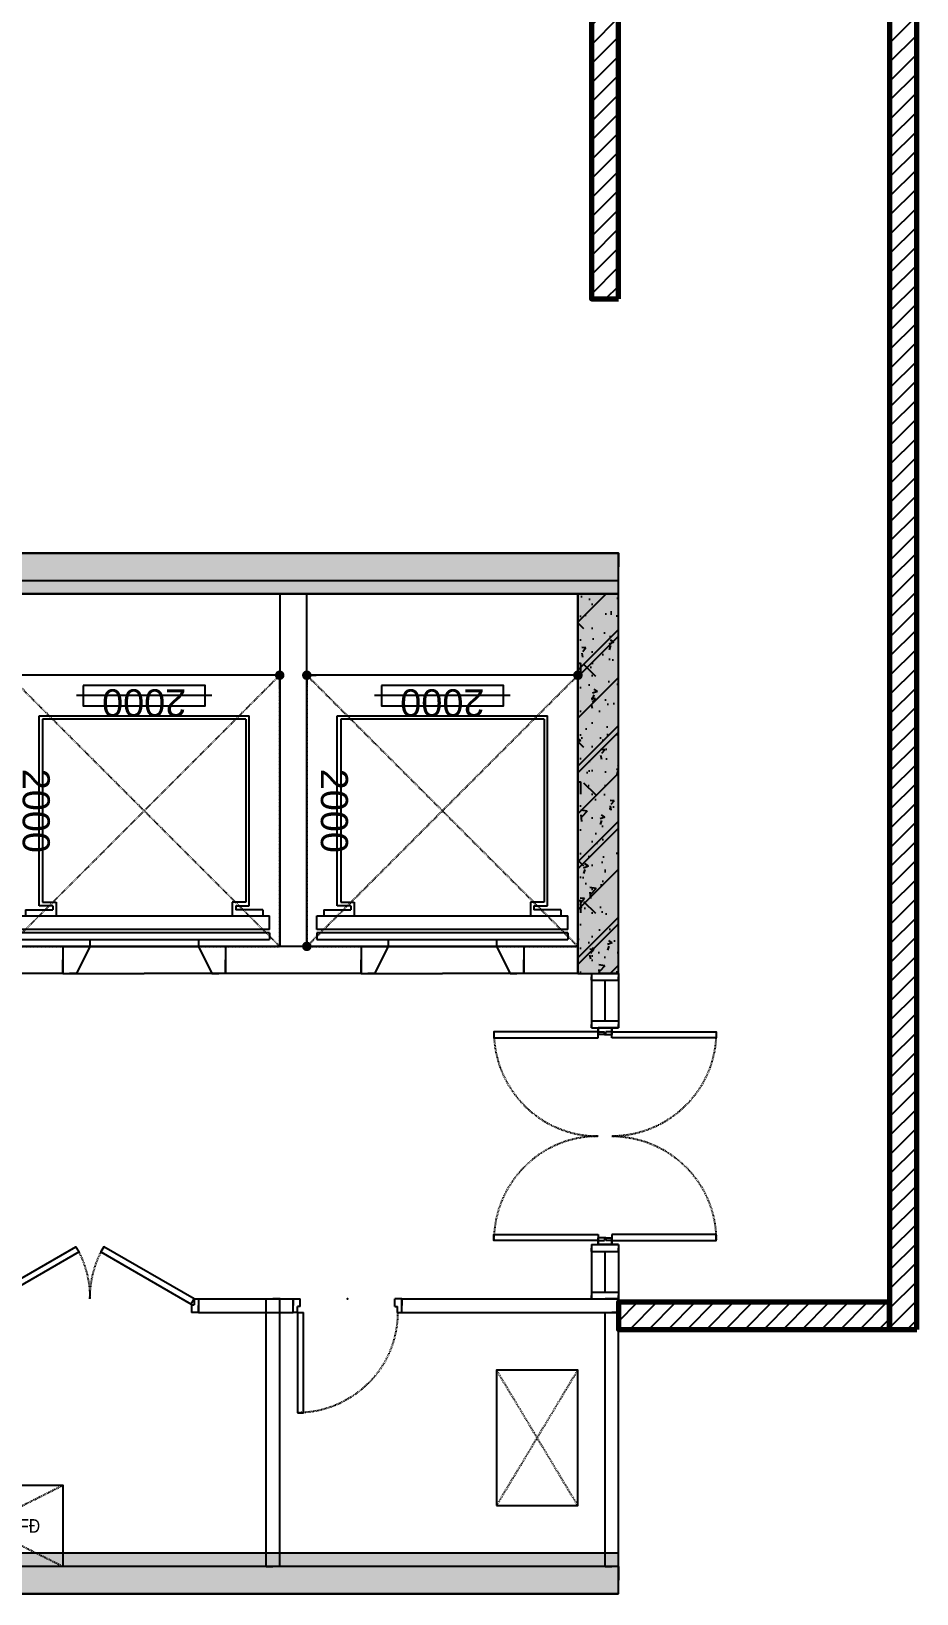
# Model space of a CAD drawing. Header units: millimetres. Extents: x 379264 to 1158416, y -283062 to 356890.
# Drawn here: x 1053753 to 1053883.6, y -4372.2 to -4141.7 of the extents above; entities that cross this region are included whole.
import ezdxf
from ezdxf.enums import TextEntityAlignment as Align

# ---------------------------------------------------------------- set-up
doc = ezdxf.new("R2010")
doc.units = ezdxf.units.MM
for name, pattern in [('keyplan TANG 1$0$Core 1A$0$Hidden10.5', [1.5, 1, -0.5]), ('keyplan TANG 1$0$mb tang 1 TWB$0$Core 1A$0$Hidden10.5', [1.5, 1, -0.5]), ('keyplan TANG 1$0$mb tang 1 TWB$0$Hidden10.5', [1.5, 1, -0.5]), ('keyplan TANG 1$0$mb tang 1 TWB$0$Lift Car$0$Hidden10.5', [1.5, 1, -0.5])]:
    doc.linetypes.add(name, pattern=pattern)
for name, color, linetype in [('CHI TIET THANG SAN VUON$0$DnW', 20, 'Continuous'), ('keyplan TANG 1$0$Brick Wall', 250, 'Continuous'), ('keyplan TANG 1$0$Concrete Line', 250, 'Continuous'), ('keyplan TANG 1$0$mb tang 1 TWB$0$Brick Wall', 250, 'Continuous'), ('keyplan TANG 1$0$mb tang 1 TWB$0$Concrete Line', 250, 'Continuous'), ('keyplan TANG 1$0$mb tang 1 TWB$0$Door', 250, 'Continuous'), ('keyplan TANG 1$0$mb tang 1 TWB$0$Lift Car', 250, 'Continuous'), ('keyplan TANG 1$0$mb tang 1 TWB$0$Opening Hidden', 250, 'keyplan TANG 1$0$mb tang 1 TWB$0$Core 1A$0$Hidden10.5'), ('keyplan TANG 1$0$mb tang 1 TWB$0$Opening Line', 250, 'Continuous'), ('keyplan TANG 1$0$mb tang 1 TWB$0$Wall Hatch', 250, 'Continuous'), ('keyplan TANG 1$0$MB_Cot tang 1$0$Concrete Hatch', 250, 'Continuous'), ('keyplan TANG 1$0$MB_Cot tang 1$0$Concrete Line', 250, 'Continuous'), ('keyplan TANG 1$0$MB_Cot tang 1$0$Concrete Solid', 250, 'Continuous'), ('keyplan TANG 1$0$Opening Hidden', 250, 'keyplan TANG 1$0$Core 1A$0$Hidden10.5'), ('keyplan TANG 1$0$Opening Line', 250, 'Continuous'), ('keyplan TANG 1$0$Opening Text', 250, 'Continuous')]:
    doc.layers.add(name, color=color, linetype=linetype)
doc.layers.add('keyplan TANG 1$0$mb tang 1 TWB$0$Ghi chu ban ve', color=250, linetype='Continuous', lineweight=20)
doc.layers.add('keyplan TANG 1$0$mb tang 1 TWB$0$Wall Line', color=250, linetype='Continuous', lineweight=70)
doc.styles.add('keyplan TANG 1$0$mb tang 1 TWB$0$Arial_C', font='arial.ttf')
doc.styles.add('keyplan TANG 1$0$mb tang 1 TWB$0$Core 1A$0$VNI-HelveC', font='VHELVCN_0.TTF')
doc.styles.add('keyplan TANG 1$0$VNI-HelveC', font='VHELVCN_0.TTF')
doc.dimstyles.new('keyplan TANG 1$0$mb tang 1 TWB$0$Dim 100 (A1-A2)', dxfattribs={"dimscale": 100, "dimtxt": 2, "dimasz": 0.7, "dimexe": 0, "dimexo": 1, "dimgap": 1, "dimtad": 1, "dimdec": 0, "dimzin": 12, "dimdsep": 46, "dimtxsty": 'keyplan TANG 1$0$mb tang 1 TWB$0$Arial_C', "dimblk": 'keyplan TANG 1$0$mb tang 1 TWB$0$_Dot', "dimcen": 1, "dimclrd": 256, "dimclre": 256, "dimclrt": 3, "dimadec": 0, "dimazin": 0, "dimtfac": 1, "dimtdec": 0, "dimtix": 1, "dimtmove": 2, "dimatfit": 3, "dimldrblk": 'keyplan TANG 1$0$mb tang 1 TWB$0$HTT Arrow 30', "dimfxl": 1, "dimtolj": 1, "dimtzin": 0, "dimarcsym": 0})

# ---------------------------------------------------------------- blocks, each defined once
blk = doc.blocks.new('*U1374')
at = {"layer": 'keyplan TANG 1$0$Opening Hidden'}
for p, q in [((0, 0), (600, 1000)), ((600, 0), (0, 1000))]:
    blk.add_line(p, q, dxfattribs=at)
at = {"layer": 'keyplan TANG 1$0$Opening Line'}
blk.add_lwpolyline([(0, 0), (600, 5.684341886080801e-14), (600, 1000), (0, 1000)], close=True, dxfattribs=at)
at = {"layer": 'keyplan TANG 1$0$Opening Text', "style": 'keyplan TANG 1$0$VNI-HelveC'}
blk.add_attdef('OPENING', text='', height=100, dxfattribs=at).set_placement((750, 1325.000000000007), align=Align.MIDDLE_CENTER)
blk = doc.blocks.new('keyplan TANG 1$0$A$Cec98b088')
at = {"layer": 'keyplan TANG 1$0$Opening Line'}
blk.add_blockref('*U1374', (86399.99965272428, 90400.0000088457), dxfattribs=at)
blk = doc.blocks.new('*U100')
at = {"layer": 'keyplan TANG 1$0$mb tang 1 TWB$0$Wall Hatch'}
h = blk.add_hatch(dxfattribs=at)
h.set_pattern_fill('LINE10', color=256, scale=100, angle=45, style=0, pattern_type=2)
h.set_pattern_definition([(45, (-3625.000000000004, 5900), (-70.71067811865474, 70.71067811865476), [])])
h.paths.add_polyline_path([(-5.254241486341016e-12, -11825), (0, 0), (-200.0000000000001, 2.025046796916286e-13), (-200.0000000000053, -11825)])
at = {"layer": 'keyplan TANG 1$0$mb tang 1 TWB$0$Wall Line'}
blk.add_lwpolyline([(-5.254241486341016e-12, -11825), (0, 0), (-200.0000000000001, 2.025046796916286e-13), (-200.0000000000053, -11825)], close=True, dxfattribs=at)
blk = doc.blocks.new('*U1412')
at = {"layer": 'keyplan TANG 1$0$mb tang 1 TWB$0$Wall Hatch'}
h = blk.add_hatch(dxfattribs=at)
h.set_pattern_fill('LINE10', color=256, scale=100, angle=45, style=0, pattern_type=2)
h.set_pattern_definition([(45, (-8625.000000000002, 10725), (-70.71067811865474, 70.71067811865476), [])])
h.paths.add_polyline_path([(2000, -4.456435220845378e-13), (0, 0), (-1.580957587066223e-13, -200.0000000000001), (2000, -200.0000000000005)])
at = {"layer": 'keyplan TANG 1$0$mb tang 1 TWB$0$Wall Line'}
blk.add_lwpolyline([(2000, -4.456435220845378e-13), (0, 0), (-1.580957587066223e-13, -200.0000000000001), (2000, -200.0000000000005)], close=True, dxfattribs=at)
blk = doc.blocks.new('keyplan TANG 1$0$mb tang 1 TWB$0$_Dot')
at = {"color": 0, "linetype": 'ByBlock', "lineweight": -2}
blk.add_line((-0.5, 0), (-1, 0), dxfattribs=at)
at = {"color": 0, "linetype": 'ByBlock', "const_width": 0.5}
blk.add_lwpolyline([(-0.25, 0, 1), (0.25, 0, 1)], format="xyb", close=True, dxfattribs=at)
blk = doc.blocks.new('*D81')
at = {"layer": 'Defpoints', "lineweight": -2, "transparency": 16777216}
for p, q in [((-132975.3291589179, -60783.47322053788), (-132975.3291589179, -60883.47322053788)), ((-130975.3291589179, -60783.47322053788), (-130975.3291589179, -60883.47322053788)), ((-132905.3291589179, -60883.47322053788), (-131045.3291589179, -60883.47322053788))]:
    blk.add_line(p, q, dxfattribs=at)
at = {"layer": 'Defpoints', "color": 0, "transparency": 16777216}
for p in [(-132975.3291589179, -60883.47322053788), (-130975.3291589179, -60883.47322053788), (-130975.3291589179, -60883.47322053788)]:
    blk.add_point(p, dxfattribs=at)
at = {"layer": 'Defpoints', "lineweight": -2, "transparency": 16777216, "xscale": 70, "yscale": 70, "zscale": 70, "rotation": 180}
blk.add_blockref('keyplan TANG 1$0$mb tang 1 TWB$0$_Dot', (-132975.3291589179, -60883.47322053788), dxfattribs=at)
at = {"layer": 'Defpoints', "lineweight": -2, "transparency": 16777216, "xscale": 70, "yscale": 70, "zscale": 70}
blk.add_blockref('keyplan TANG 1$0$mb tang 1 TWB$0$_Dot', (-130975.3291589179, -60883.47322053788), dxfattribs=at)
at = {"layer": 'Defpoints', "color": 3, "transparency": 16777216, "insert": (-131975.3291589179, -60681.35862299355), "char_height": 200, "attachment_point": 5, "style": 'keyplan TANG 1$0$mb tang 1 TWB$0$Arial_C'}
blk.add_mtext('\\A1;2000', dxfattribs=at)
blk = doc.blocks.new('keyplan TANG 1$0$mb tang 1 TWB$0$HTT Arrow 30')
blk.add_hatch(color=256).paths.add_polyline_path([(-2.5, 0.3750000000000002), (-2.5, -0.3749999999999998), (0, 0)])
at = {"color": 0, "linetype": 'ByBlock', "lineweight": -2}
for p, q in [((0, 0), (-2.5, 0.3750000000000002)), ((-2.5, -0.3749999999999998), (-2.5, 0.3750000000000002)), ((0, 0), (-2.5, -0.3749999999999998))]:
    blk.add_line(p, q, dxfattribs=at)
blk = doc.blocks.new('*D82')
at = {"layer": 'Defpoints', "lineweight": -2, "transparency": 16777216}
for p, q in [((-131075.329158918, -58883.47322053791), (-130975.3291589181, -58883.47322053791)), ((-130975.3291589181, -58953.47322053791), (-130975.3291589181, -60813.47322053791)), ((-131075.329158918, -60883.47322053791), (-130975.3291589181, -60883.47322053791))]:
    blk.add_line(p, q, dxfattribs=at)
at = {"layer": 'Defpoints', "color": 0, "transparency": 16777216}
for p in [(-130975.329158918, -58883.47322053791), (-130975.329158918, -60883.47322053791), (-130975.3291589181, -60883.47322053791)]:
    blk.add_point(p, dxfattribs=at)
at = {"layer": 'Defpoints', "lineweight": -2, "transparency": 16777216, "xscale": 70, "yscale": 70, "zscale": 70}
for p, rotation in [((-130975.3291589181, -58883.47322053791), 90), ((-130975.3291589181, -60883.47322053791), 270)]:
    blk.add_blockref('keyplan TANG 1$0$mb tang 1 TWB$0$_Dot', p, dxfattribs=dict(at, rotation=rotation))
at = {"layer": 'Defpoints', "color": 3, "transparency": 16777216, "insert": (-131177.4437564624, -59883.47322053786), "char_height": 200, "attachment_point": 5, "rotation": 90, "style": 'keyplan TANG 1$0$mb tang 1 TWB$0$Arial_C'}
blk.add_mtext('\\A1;2000', dxfattribs=at)
blk = doc.blocks.new('keyplan TANG 1$0$mb tang 1 TWB$0$Door 800-1')
at = {"color": 0, "linetype": 'ByBlock'}
for p, q in [((29.99999962575384, 100.0000000003201), (29.9999996257684, 840.0000000003201)), ((29.9999996257684, 840.0000000003201), (74.9999996257684, 840.0000000003201)), ((74.9999996257684, 840.0000000003201), (74.99999962575384, 100.0000000003201)), ((29.99999962575384, 100.0000000003201), (-3.742461558431387e-07, 100.000000000131)), ((-3.742461558431387e-07, 100.000000000131), (0, 0)), ((0, 0), (50, 4.074536263942719e-10)), ((29.99999962575384, 100.0000000003201), (29.99999979416316, 55.00000000033469)), ((29.99999962575384, 100.0000000003201), (74.99999962575384, 100.0000000003201)), ((49.99999979417771, 55.00000000046566), (29.99999979416316, 55.00000000033469)), ((49.99999979417771, 55.00000000046566), (50, 4.074536263942719e-10)), ((749.9999999304418, 55.00000000046566), (769.9999999304564, 55.00000000033469)), ((749.9999999304418, 55.00000000046566), (749.9999997246196, 4.074536263942719e-10)), ((799.9999997246196, 0), (749.9999997246196, 4.074536263942719e-10)), ((770.0000000988657, 100.0000000003201), (800.0000000988657, 100.000000000131)), ((770.0000000988657, 100.0000000003201), (769.9999999304564, 55.00000000033469)), ((800.0000000988657, 100.000000000131), (799.9999997246196, 0))]:
    blk.add_line(p, q, dxfattribs=at)
at = {"color": 0, "linetype": 'keyplan TANG 1$0$mb tang 1 TWB$0$Hidden10.5'}
blk.add_arc((29.99999962575384, 100.0000000003201), 740, 0, 90, dxfattribs=at)
for p in [(-100, 100), (-100, 0), (399.9999998623098, -1.496984622855294e-06)]:
    blk.add_point(p)
blk = doc.blocks.new('*U91')
at = {"layer": 'keyplan TANG 1$0$mb tang 1 TWB$0$Door', "xscale": -1}
blk.add_blockref('keyplan TANG 1$0$mb tang 1 TWB$0$Door 800-1', (799.9999997246196, 0), dxfattribs=at)
blk = doc.blocks.new('keyplan TANG 1$0$mb tang 1 TWB$0$Door 1600 Riser')
at = {"color": 0, "linetype": 'ByBlock'}
for p, q in [((29.99999962575384, 100.0000000003201), (-3.742461558431387e-07, 100.000000000131)), ((-3.742461558431387e-07, 100.000000000131), (0, 0)), ((0, 0), (50, 4.074536263942719e-10)), ((29.99999962575384, 100.0000000003201), (29.99999979416316, 55.00000000033469)), ((49.99999979417771, 55.00000000046566), (29.99999979416316, 55.00000000033469)), ((49.99999979417771, 55.00000000046566), (50, 4.074536263942719e-10)), ((1549.99999995146, 55.00000000046566), (1569.999999951474, 55.00000000033469)), ((1549.99999995146, 55.00000000046566), (1549.999999745638, 4.074607318216295e-10)), ((1599.999999745638, 7.105427357601002e-15), (1549.999999745638, 4.074607318216295e-10)), ((1570.000000119884, 100.0000000003201), (1600.000000119884, 100.000000000131)), ((1570.000000119884, 100.0000000003201), (1569.999999951474, 55.00000000033469)), ((1600.000000119884, 100.000000000131), (1599.999999745638, 7.105427357601002e-15))]:
    blk.add_line(p, q, dxfattribs=at)
for points in [[(52.49999962575386, 61.02885683002042), (29.99999962575384, 100.0000000003201), (696.8395605397716, 485.0000000003203), (719.3395605397717, 446.0288568300206)], [(1547.499999625754, 61.02885683002042), (1569.999999625754, 100.0000000003201), (903.1604387117361, 485.0000000003203), (880.660438711736, 446.0288568300206)]]:
    blk.add_lwpolyline(points, close=True)
at = {"linetype": 'keyplan TANG 1$0$mb tang 1 TWB$0$Hidden10.5'}
for centre, start, end in [((29.99999962575384, 100.0000000003201), 0, 30.00000000000004), ((1569.999999625754, 100.0000000003201), 150.0000000000027, 180)]:
    blk.add_arc(centre, 770, start, end, dxfattribs=at)
blk = doc.blocks.new('*U87')
at = {"layer": 'keyplan TANG 1$0$mb tang 1 TWB$0$Door', "xscale": -1, "rotation": 180}
blk.add_blockref('keyplan TANG 1$0$mb tang 1 TWB$0$Door 1600 Riser', (0, 100.000000000131), dxfattribs=at)
blk = doc.blocks.new('*U89')
at = {"layer": 'keyplan TANG 1$0$mb tang 1 TWB$0$Opening Hidden'}
for p, q in [((0, 0), (1200, 600)), ((1200, 0), (0, 600))]:
    blk.add_line(p, q, dxfattribs=at)
at = {"layer": 'keyplan TANG 1$0$mb tang 1 TWB$0$Opening Line'}
blk.add_lwpolyline([(0, 0), (1200, 5.684341886080801e-14), (1200, 600), (0, 600)], close=True, dxfattribs=at)
at = {"layer": 'keyplan TANG 1$0$mb tang 1 TWB$0$Ghi chu ban ve', "style": 'keyplan TANG 1$0$mb tang 1 TWB$0$Core 1A$0$VNI-HelveC'}
blk.add_attdef('OPENING', text='', height=100, dxfattribs=at).set_placement((599.9996034800424, 300.0001982600007), align=Align.MIDDLE_CENTER)
blk = doc.blocks.new('keyplan TANG 1$0$mb tang 1 TWB$0$Door 1600-1')
at = {"color": 0, "linetype": 'ByBlock'}
for p, q in [((29.99999962575384, 100.0000000003201), (-3.742461558431387e-07, 100.000000000131)), ((-3.742461558431387e-07, 100.000000000131), (0, 0)), ((0, 0), (50, 4.074536263942719e-10)), ((29.99999962575384, 100.0000000003201), (29.99999979416316, 55.00000000033469)), ((49.99999979417771, 55.00000000046566), (29.99999979416316, 55.00000000033469)), ((49.99999979417771, 55.00000000046566), (50, 4.074536263942719e-10)), ((1549.99999995146, 55.00000000046566), (1569.999999951474, 55.00000000033469)), ((1549.99999995146, 55.00000000046566), (1549.999999745638, 4.074607318216295e-10)), ((1599.999999745638, 7.105427357601002e-15), (1549.999999745638, 4.074607318216295e-10)), ((1570.000000119884, 100.0000000003201), (1600.000000119884, 100.000000000131)), ((1570.000000119884, 100.0000000003201), (1569.999999951474, 55.00000000033469)), ((1600.000000119884, 100.000000000131), (1599.999999745638, 7.105427357601002e-15))]:
    blk.add_line(p, q, dxfattribs=at)
for points in [[(74.99999962575384, 100.0000000003202), (29.99999962575384, 100.0000000003201), (29.99999962575384, 870.0000000003201), (74.99999962575384, 870.0000000003203)], [(1525.000000614014, 100.0000000003202), (1570.000000614014, 100.0000000003201), (1570.000000614014, 870.0000000003201), (1525.000000614014, 870.0000000003203)]]:
    blk.add_lwpolyline(points, close=True)
at = {"linetype": 'keyplan TANG 1$0$mb tang 1 TWB$0$Hidden10.5'}
for centre, start, end in [((29.99999962575384, 100.0000000003201), 0, 90), ((1570.000000119884, 100.0000000003201), 90, 180)]:
    blk.add_arc(centre, 770, start, end, dxfattribs=at)
blk = doc.blocks.new('*U1406')
at = {"layer": 'keyplan TANG 1$0$mb tang 1 TWB$0$Door'}
blk.add_blockref('keyplan TANG 1$0$mb tang 1 TWB$0$Door 1600-1', (0, 0), dxfattribs=at)
blk = doc.blocks.new('*U107')
at = {"layer": 'keyplan TANG 1$0$mb tang 1 TWB$0$Wall Hatch'}
h = blk.add_hatch(dxfattribs=at)
h.set_pattern_fill('LINE10', color=256, scale=100, angle=45, style=0, pattern_type=2)
h.set_pattern_definition([(45, (-3625, 15300), (-70.71067811865474, 70.71067811865476), [])])
h.paths.add_polyline_path([(-1.090461054786829e-12, -2425), (0, 0), (-200.0000000000001, 2.025046796916286e-13), (-200.0000000000011, -2425)])
at = {"layer": 'keyplan TANG 1$0$mb tang 1 TWB$0$Wall Line'}
blk.add_lwpolyline([(-1.090461054786829e-12, -2425), (0, 0), (-200.0000000000001, 2.025046796916286e-13), (-200.0000000000011, -2425)], close=True, dxfattribs=at)
blk = doc.blocks.new('*U1401')
at = {"layer": 'keyplan TANG 1$0$MB_Cot tang 1$0$Concrete Hatch'}
h = blk.add_hatch(dxfattribs=at)
h.set_pattern_fill('CONCRETE', color=256, scale=50, style=0, pattern_type=2)
h.set_pattern_definition([(45, (-6900, -49.99999999999986), (-176.7766952966369, 176.7766952966369), []), (45, (-6900, 1.4210854715202e-13), (-353.5533905932737, 353.5533905932738), []), (49.99999999999999, (-6900, -49.99999999999986), (358.6300913003767, -31.37606749129755), [37.5, -412.5]), (355, (-6900, -49.99999999999986), (-69.3756668065, 376.0960668500059), [30, -330]), (100.4514, (-6870.11416, -52.61466999999985), (289.2546908570108, 344.7197710304768), [31.870095, -350.571056]), (46.18420000000001, (-6900, 50.00000000000014), (533.6205243128222, -82.75950716450905), [56.25, -618.75]), (96.6356, (-6855.5316275, 43.10334650000013), (467.3313527743517, 487.0589354502209), [47.805144, -525.8565]), (351.1842, (-6900, 50.00000000000014), (467.3309725668136, 487.0593004626623), [45, -495]), (21, (-6850, 25.00000000000014), (298.4535260592309, -201.3094453326694), [37.5, -412.5]), (326.0000000000001, (-6850, 25.00000000000014), (121.6576659607909, 362.5750225234265), [30, -330]), (71.4514, (-6825.1288835, 8.224197000000146), (420.111314290745, 161.2652483549762), [31.870095, -350.571056]), (37.50000000000001, (-6900, -49.99999999999986), (6.079927658645334, 166.4469269156558), [0, -326, 0, -335, 0, -331.25]), (7.499999999999999, (-6900, -49.99999999999986), (131.5347687210743, 197.2058559411801), [0, -191, 0, -318.5, 0, -126.25]), (327.5, (-7011.5, -49.99999999999986), (266.9112180862045, -11.2774358671899), [0, -125, 0, -390, 0, -517.5]), (317.5, (-7061.5, -49.99999999999986), (291.5930846711931, 50.05249116615882), [0, -162.5, 0, -259, 0, -367.5]), (0, (-6725, 125.0000000000001), (0, 875), [87.5, -787.5]), (0, (-6462.5, 300.0000000000001), (0, 875), [87.5, -787.5]), (0, (-6637.5, 650.0000000000001), (0, 875), [87.5, -350, 87.5, -350]), (90, (-6725, 125.0000000000001), (-875, 5.35782974626967e-14), [87.5, -787.5]), (90, (-6637.5, 650.0000000000001), (-875, 5.35782974626967e-14), [87.5, -787.5]), (90, (-6375, 300.0000000000001), (-875, 5.35782974626967e-14), [87.5, -787.5]), (90, (-6200, 562.5000000000001), (-875, 5.35782974626967e-14), [87.5, -787.5]), (135, (-6637.5, 125.0000000000001), (-875.016357447105, 8.881784197001252e-14), [123.76, -1113.7]), (135, (-6550, 650.0000000000001), (-875.016357447105, 8.881784197001252e-14), [123.76, -1113.7]), (45, (-6462.5, 300.0000000000001), (8.881784197001252e-14, 875.016357447105), [123.76, -247.485, 123.76, -742.455]), (0, (-7075, -49.99999999999986), (87.5, 87.5), [-175, 0])])
h.paths.add_polyline_path([(-8650, 150), (-8650, -149.9999999999999), (1800, -150), (1800, 150)])
at = {"layer": 'keyplan TANG 1$0$MB_Cot tang 1$0$Concrete Solid'}
blk.add_hatch(color=256, dxfattribs=at).paths.add_polyline_path([(-8650, 150), (-8650, -149.9999999999999), (1800, -150), (1800, 150)])
at = {"layer": 'keyplan TANG 1$0$MB_Cot tang 1$0$Concrete Line'}
blk.add_lwpolyline([(-8650, 150), (-8650, -149.9999999999999), (1800, -150), (1800, 150)], close=True, dxfattribs=at)
blk = doc.blocks.new('*U1402')
at = {"layer": 'keyplan TANG 1$0$MB_Cot tang 1$0$Concrete Hatch'}
h = blk.add_hatch(dxfattribs=at)
h.set_pattern_fill('CONCRETE', color=256, scale=50, style=0, pattern_type=2)
h.set_pattern_definition([(45, (-250, 2450.000000000058), (-176.7766952966369, 176.7766952966369), []), (45, (-250, 2500.000000000058), (-353.5533905932737, 353.5533905932738), []), (49.99999999999999, (-250, 2450.000000000058), (358.6300913003767, -31.37606749129755), [37.5, -412.5]), (355, (-250, 2450.000000000058), (-69.3756668065, 376.0960668500059), [30, -330]), (100.4514, (-220.11416, 2447.385330000058), (289.2546908570108, 344.7197710304768), [31.870095, -350.571056]), (46.18420000000001, (-250, 2550.000000000058), (533.6205243128222, -82.75950716450905), [56.25, -618.75]), (96.6356, (-205.5316275, 2543.103346500058), (467.3313527743517, 487.0589354502209), [47.805144, -525.8565]), (351.1842, (-250, 2550.000000000058), (467.3309725668136, 487.0593004626623), [45, -495]), (21, (-200, 2525.000000000058), (298.4535260592309, -201.3094453326694), [37.5, -412.5]), (326.0000000000001, (-200, 2525.000000000058), (121.6576659607909, 362.5750225234265), [30, -330]), (71.4514, (-175.1288835, 2508.224197000058), (420.111314290745, 161.2652483549762), [31.870095, -350.571056]), (37.50000000000001, (-250, 2450.000000000058), (6.079927658645334, 166.4469269156558), [0, -326, 0, -335, 0, -331.25]), (7.499999999999999, (-250, 2450.000000000058), (131.5347687210743, 197.2058559411801), [0, -191, 0, -318.5, 0, -126.25]), (327.5, (-361.5, 2450.000000000058), (266.9112180862045, -11.2774358671899), [0, -125, 0, -390, 0, -517.5]), (317.5, (-411.5, 2450.000000000058), (291.5930846711931, 50.05249116615882), [0, -162.5, 0, -259, 0, -367.5]), (0, (-75, 2625.000000000058), (0, 875), [87.5, -787.5]), (0, (187.5, 2800.000000000058), (0, 875), [87.5, -787.5]), (0, (12.5, 3150.000000000058), (0, 875), [87.5, -350, 87.5, -350]), (90, (-75, 2625.000000000058), (-875, 5.35782974626967e-14), [87.5, -787.5]), (90, (12.5, 3150.000000000058), (-875, 5.35782974626967e-14), [87.5, -787.5]), (90, (275, 2800.000000000058), (-875, 5.35782974626967e-14), [87.5, -787.5]), (90, (450, 3062.500000000058), (-875, 5.35782974626967e-14), [87.5, -787.5]), (135, (12.5, 2625.000000000058), (-875.016357447105, 8.881784197001252e-14), [123.76, -1113.7]), (135, (100, 3150.000000000058), (-875.016357447105, 8.881784197001252e-14), [123.76, -1113.7]), (45, (187.5, 2800.000000000058), (8.881784197001252e-14, 875.016357447105), [123.76, -247.485, 123.76, -742.455]), (0, (-425, 2450.000000000058), (87.5, 87.5), [-175, 0])])
h.paths.add_polyline_path([(-250, 2650.000000000058), (-250, -149.9999999999999), (50, -150), (50, 2650.000000000058)])
at = {"layer": 'keyplan TANG 1$0$MB_Cot tang 1$0$Concrete Solid'}
blk.add_hatch(color=256, dxfattribs=at).paths.add_polyline_path([(-250, 2650.000000000058), (-250, -149.9999999999999), (50, -150), (50, 2650.000000000058)])
at = {"layer": 'keyplan TANG 1$0$MB_Cot tang 1$0$Concrete Line'}
blk.add_lwpolyline([(-250, 2650.000000000058), (-250, -149.9999999999999), (50, -150), (50, 2650.000000000058)], close=True, dxfattribs=at)
blk = doc.blocks.new('keyplan TANG 1$0$mb tang 1 TWB$0$A$C8bd07aa3')
at = {"linetype": 'keyplan TANG 1$0$mb tang 1 TWB$0$Lift Car$0$Hidden10.5'}
for p, q in [((1000, -1000), (-1000, 1000)), ((1000, 1000), (-1000, -1000))]:
    blk.add_line(p, q, dxfattribs=at)
at = {"color": 0}
for p, q in [((925.0000000000291, 950), (-925, 950)), ((-925, 900), (-925, 950)), ((400, 1000), (-400, 1000)), ((-400, 950), (-400, 1000)), ((400, 950), (400, 1000)), ((925.0000000000291, 900), (925.0000000000291, 950)), ((-925.0000000000291, 900), (925.0000000000291, 900)), ((-925.0000000000291, 875), (925.0000000000291, 875)), ((-925, 875), (-925, 775)), ((925.0000000000291, 875), (925.0000000000291, 775)), ((925.0000000000291, 775), (-925, 775)), ((-875, 729.9999999999709), (-875, 775)), ((-675, 699.9999999999709), (-775, 699.9999999999709)), ((-775, 699.9999999999709), (-775, -700)), ((-675, 699.9999999999709), (-675, 729.9999999999709)), ((-650, 674.9999999999709), (-650, 775)), ((650, 675), (650, 775)), ((675, 700), (675, 729.9999999999709)), ((675, 700), (775, 700)), ((775, 700), (775, -700)), ((875.0000000000291, 729.9999999999709), (875.0000000000291, 775)), ((-750, -675), (-750, 674.9999999999709)), ((-750, 674.9999999999709), (-650, 674.9999999999709)), ((750, 675), (650, 675)), ((750, -675), (750, 675)), ((-750, -675), (750, -675)), ((775, -700), (-775, -700.0000000000291)), ((-500, -850.0000000000146), (500, -850.0000000000146))]:
    blk.add_line(p, q, dxfattribs=at)
at = {"color": 0, "ltscale": 1.5}
for p, q in [((-875, 729.9999999999709), (-675, 729.9999999999709)), ((875.0000000000291, 729.9999999999709), (675, 729.9999999999709))]:
    blk.add_line(p, q, dxfattribs=at)
at = {"color": 0}
for points in [[(-400, 1000), (-500, 1200), (-550, 1200)], [(400, 1000), (500, 1200), (550, 1200)]]:
    blk.add_lwpolyline(points, dxfattribs=at)
at = {"linetype": 'keyplan TANG 1$0$mb tang 1 TWB$0$Lift Car$0$Hidden10.5'}
blk.add_lwpolyline([(-1000, -1000), (1000, -1000), (1000, 1000), (-1000, 1000)], close=True, dxfattribs=at)
at = {"color": 0}
blk.add_lwpolyline([(450, -925.0000000000146), (450, -775.0000000000146), (-450, -775.0000000000146), (-450, -925.0000000000146)], close=True, dxfattribs=at)
at = {"layer": 'Defpoints'}
dim = blk.add_linear_dim(base=(999.9999999998254, -1000.000000000029), p1=(999.9999999999418, 1000), p2=(999.9999999999418, -1000), angle=90, dimstyle='keyplan TANG 1$0$mb tang 1 TWB$0$Dim 100 (A1-A2)', dxfattribs=at)
dim.commit()
dim.dimension.update_dxf_attribs({"geometry": '*D82', "text_midpoint": (797.8854024554894, 2.182787284255028e-11), "insert": (131975.3291589179, 59883.47322053788)})
dim = blk.add_linear_dim(base=(1000, -1000), p1=(-1000, -1000), p2=(1000, -1000), dimstyle='keyplan TANG 1$0$mb tang 1 TWB$0$Dim 100 (A1-A2)', dxfattribs=at)
dim.commit()
dim.dimension.update_dxf_attribs({"geometry": '*D81', "text_midpoint": (0, -797.885402455664), "insert": (131975.3291589179, 59883.47322053788)})
blk = doc.blocks.new('keyplan TANG 1$0$mb tang 1 TWB$0$A$C2C4C50CE')
at = {"layer": 'keyplan TANG 1$0$mb tang 1 TWB$0$Brick Wall'}
for p, q in [((-16349.87999999989, -20975.00000289812), (-17649.87999999989, -20975.00000289812)), ((-17649.87999999989, -20975.00000289812), (-17649.87999999989, -21075.00000289812)), ((-16349.87999999989, -20975.00000289812), (-16349.87999999989, -21075.00000289812)), ((-14149.87999999989, -20975.00000289812), (-15149.87999999989, -20975.00000289812)), ((-15149.87999999989, -20975.00000289812), (-15149.87999999989, -21075.00000289812)), ((-14149.87999999989, -20975.00000289812), (-14149.87999999989, -21075.00000289812)), ((-12549.87999999989, -20975.00000289812), (-12949.87999999989, -20975.00000289812)), ((-12949.87999999989, -20975.00000289812), (-12949.87999999989, -21075.00000289812)), ((-12549.87999999989, -20975.00000289812), (-12549.87999999989, -21075.00000289812)), ((-17649.87999999989, -21175.00000289812), (-17649.87999999989, -21075.00000289812)), ((-16349.87999999989, -21175.00000289812), (-16349.87999999989, -21075.00000289812)), ((-15149.87999999989, -21175.00000289812), (-15149.87999999989, -21075.00000289812)), ((-14149.87999999989, -21175.00000289812), (-14149.87999999989, -21075.00000289812)), ((-12949.87999999989, -21175.00000289812), (-12949.87999999989, -21075.00000289812)), ((-12549.87999999989, -21175.00000289812), (-12549.87999999989, -21075.00000289812)), ((-16349.87999999989, -21175.00000289812), (-17649.87999999989, -21175.00000289812)), ((-14149.87999999989, -21175.00000289812), (-15149.87999999989, -21175.00000289812)), ((-12549.87999999989, -21175.00000289812), (-12949.87999999989, -21175.00000289812)), ((-15349.88069488114, -23575.00000289809), (-15349.88069488114, -23625.00000289809)), ((-15349.88069488114, -23575.00000289809), (-14649.88069491123, -23575.00000289809)), ((-15349.88069488114, -23675.00000289809), (-15349.88069488114, -23625.00000289809)), ((-14849.88069462538, -25550.0000031836), (-14849.88069462538, -23575.00000289809)), ((-14849.88069462538, -23575.00000289809), (-14799.88069462538, -23575.00000289809)), ((-14749.88069462538, -23575.00000289809), (-14799.88069462538, -23575.00000289809)), ((-14749.88069462538, -25550.0000031836), (-14749.88069462538, -23575.00000289809)), ((-14649.88069491123, -23575.00000289809), (-14649.88069491123, -23625.00000289809)), ((-14649.88069491123, -23675.00000289809), (-14649.88069491123, -23625.00000289809)), ((-13849.8806946252, -23575.00000289809), (-13849.8806946252, -23625.00000289809)), ((-13849.8806946252, -23575.00000289809), (-12249.88069445605, -23575.00000289809)), ((-13849.8806946252, -23675.00000289809), (-13849.8806946252, -23625.00000289809)), ((-12249.88069445605, -23575.00000289809), (-12249.88069445605, -23625.00000289809)), ((-12249.88069445605, -23675.00000289809), (-12249.88069445605, -23625.00000289809)), ((-15349.88069488114, -23675.00000289809), (-14649.88069491123, -23675.00000289809)), ((-13849.8806946252, -23675.00000289809), (-12249.88069445605, -23675.00000289809)), ((-12349.87999973184, -25550.00000088602), (-12349.87999973184, -23675.00000289809)), ((-12349.87999973184, -23675.00000289809), (-12299.87999973184, -23675.00000289809)), ((-12249.87999973184, -23675.00000289809), (-12299.87999973184, -23675.00000289809)), ((-12249.87999973184, -25550.00000088602), (-12249.87999973184, -23675.00000289809)), ((-12249.87999973184, -25550.00000088602), (-22699.87999999605, -25550.00000088602)), ((-22699.87999999605, -25550.00000088602), (-22699.87999999605, -25650.00000088602)), ((-14849.88069462538, -25550.0000031836), (-14799.88069462538, -25550.0000031836)), ((-14749.88069462538, -25550.0000031836), (-14799.88069462538, -25550.0000031836)), ((-12349.87999973184, -25550.00000088602), (-12299.87999973184, -25550.00000088602)), ((-12249.87999973184, -25550.00000088602), (-12299.87999973184, -25550.00000088602)), ((-12249.87999973184, -25550.00000088602), (-12249.87999973184, -25650.00000088602)), ((-22699.87999999605, -25750.00000088602), (-22699.87999999605, -25650.00000088602)), ((-12249.87999973184, -25750.00000088602), (-12249.87999973184, -25650.00000088602)), ((-12249.87999973184, -25750.00000088602), (-22699.87999999605, -25750.00000088602))]:
    blk.add_line(p, q, dxfattribs=at)
at = {"layer": 'keyplan TANG 1$0$mb tang 1 TWB$0$Concrete Line'}
for p, q in [((-16949.879999999885, -18075.00000289819), (-19849.87999999989, -18075.000002898123)), ((-19849.87999999989, -18075.000002898123), (-19849.87999999989, -21175.00000289812)), ((-12249.87999999989, -18075.00000289813), (-16949.87999999989, -18075.00000289813)), ((-16949.87999999989, -18075.00000289813), (-16949.879999999885, -18075.00000289819)), ((-12249.87999999989, -21175.00000289812), (-12249.87999999989, -18075.00000289813)), ((-16949.87999999989, -18375.00000289819), (-19549.87999999989, -18375.00000289813)), ((-19549.87999999989, -18375.00000289813), (-19549.87999999989, -21175.00000289812)), ((-12549.87999999989, -18375.00000289813), (-16949.87999999989, -18375.00000289813)), ((-16949.87999999989, -18375.00000289813), (-16949.87999999989, -18375.00000289819)), ((-12549.87999999989, -21175.00000289812), (-12549.87999999989, -18375.00000289813)), ((-19849.87999999989, -21175.00000289812), (-19699.87999999989, -21175.00000289812)), ((-19549.87999999989, -21175.00000289812), (-19699.87999999989, -21175.00000289812)), ((-12549.87999999989, -21175.00000289812), (-12399.87999999989, -21175.00000289812)), ((-12249.87999999989, -21175.00000289812), (-12399.87999999989, -21175.00000289812))]:
    blk.add_line(p, q, dxfattribs=at)
at = {"layer": 'keyplan TANG 1$0$mb tang 1 TWB$0$Door'}
for p, q in [((-12449.87999999989, -21175.00000289812), (-12349.87999999989, -21175.00000289812)), ((-12449.87999999989, -21175.00000289812), (-12449.87999999989, -21575.00000259107)), ((-12449.87999999989, -21175.00000289812), (-12449.87999999989, -21200.00000289812)), ((-12449.87999999989, -21175.00000289812), (-12249.87999999989, -21175.00000289812)), ((-12449.87999999989, -21225.00000289812), (-12449.87999999989, -21200.00000289812)), ((-12249.87999999989, -21175.00000289812), (-12349.87999999989, -21175.00000289812)), ((-12249.87999999989, -21175.00000289812), (-12249.87999999989, -21575.00000259107)), ((-12249.87999999989, -21175.00000289812), (-12249.87999999989, -21200.00000289812)), ((-12249.87999999989, -21225.00000289812), (-12249.87999999989, -21200.00000289812)), ((-12449.87999999989, -21225.00000289812), (-12249.87999999989, -21225.00000289812)), ((-12349.87999999989, -21525.00000289812), (-12349.87999999989, -21225.00000289812)), ((-12449.87999999989, -21525.00000289812), (-12449.87999999989, -21550.00000289812)), ((-12449.87999999989, -21525.00000289812), (-12249.87999999989, -21525.00000289812)), ((-12449.87999999989, -21575.00000289812), (-12449.87999999989, -21550.00000289812)), ((-12249.87999999989, -21525.00000289812), (-12249.87999999989, -21550.00000289812)), ((-12249.87999999989, -21575.00000289812), (-12249.87999999989, -21550.00000289812)), ((-12449.87999999989, -21575.00000259107), (-12349.87999999989, -21575.00000259107)), ((-12449.87999999989, -21575.00000289812), (-12249.87999999989, -21575.00000289812)), ((-12249.87999999989, -21575.00000259107), (-12349.87999999989, -21575.00000259107)), ((-12449.87999999989, -23175.00000252384), (-12349.87999999989, -23175.00000252384)), ((-12449.87999999989, -23175.00000252384), (-12449.87999999989, -23575.00000289806)), ((-12449.87999999989, -23175.00000252384), (-12449.87999999989, -23200.00000252384)), ((-12449.87999999989, -23175.00000252384), (-12249.87999999989, -23175.00000252384)), ((-12449.87999999989, -23225.00000252384), (-12449.87999999989, -23200.00000252384)), ((-12449.87999999989, -23225.00000252384), (-12249.87999999989, -23225.00000252384)), ((-12249.87999999989, -23175.00000252384), (-12349.87999999989, -23175.00000252384)), ((-12349.87999999989, -23525.00000289806), (-12349.87999999989, -23225.00000252384)), ((-12249.87999999989, -23175.00000252384), (-12249.87999999989, -23575.00000289806)), ((-12249.87999999989, -23175.00000252384), (-12249.87999999989, -23200.00000252384)), ((-12249.87999999989, -23225.00000252384), (-12249.87999999989, -23200.00000252384)), ((-12449.87999999989, -23525.00000289806), (-12449.87999999989, -23550.00000289806)), ((-12449.87999999989, -23525.00000289806), (-12249.87999999989, -23525.00000289806)), ((-12449.87999999989, -23575.00000289806), (-12449.87999999989, -23550.00000289806)), ((-12449.87999999989, -23575.00000289806), (-12349.87999999989, -23575.00000289806)), ((-12449.87999999989, -23575.00000289806), (-12249.87999999989, -23575.00000289806)), ((-12249.87999999989, -23575.00000289806), (-12349.87999999989, -23575.00000289806)), ((-12249.87999999989, -23525.00000289806), (-12249.87999999989, -23550.00000289806)), ((-12249.87999999989, -23575.00000289806), (-12249.87999999989, -23550.00000289806))]:
    blk.add_line(p, q, dxfattribs=at)
at = {"layer": 'keyplan TANG 1$0$mb tang 1 TWB$0$Lift Car'}
for p, q in [((-16349.87999999989, -20975.00000289812), (-15749.87999999989, -20975.00000289812)), ((-16349.87999999989, -20975.00000289812), (-16349.87999999989, -21175.00000289812)), ((-15149.87999999989, -20975.00000289812), (-15749.87999999989, -20975.00000289812)), ((-15149.87999999989, -20975.00000289812), (-15149.87999999989, -21175.00000289812)), ((-14149.87999999989, -20975.00000289812), (-13549.87999999989, -20975.00000289812)), ((-14149.87999999989, -20975.00000289812), (-14149.87999999989, -21175.00000289812)), ((-12949.87999999989, -20975.00000289812), (-13549.87999999989, -20975.00000289812)), ((-12949.87999999989, -20975.00000289812), (-12949.87999999989, -21175.00000289812)), ((-16349.87999999989, -21175.00000289812), (-15749.87999999989, -21175.00000289812)), ((-15149.87999999989, -21175.00000289812), (-15749.87999999989, -21175.00000289812)), ((-14149.87999999989, -21175.00000289812), (-13549.87999999989, -21175.00000289812)), ((-12949.87999999989, -21175.00000289812), (-13549.87999999989, -21175.00000289812))]:
    blk.add_line(p, q, dxfattribs=at)
for points in [[(-14749.87999999989, -20975.00000289812), (-16749.87999999989, -20975.00000289812), (-16749.87999999989, -18375.00000289813), (-14749.87999999989, -18375.00000289813)], [(-14749.87999999989, -20975.00000289812), (-16749.87999999989, -20975.00000289812), (-16749.87999999989, -18375.00000289813), (-14749.87999999989, -18375.00000289813)], [(-12549.87999999989, -20975.00000289812), (-14549.87999999989, -20975.00000289812), (-14549.87999999989, -18375.00000289813), (-12549.87999999989, -18375.00000289813)], [(-12549.87999999989, -20975.00000289812), (-14549.87999999989, -20975.00000289812), (-14549.87999999989, -18375.00000289813), (-12549.87999999989, -18375.00000289813)]]:
    blk.add_lwpolyline(points, close=True, dxfattribs=at)
ref = blk.add_blockref('*U89', (-16349.88034727209, -25550.00002871348), dxfattribs=dict(xscale=-1))
ref.add_attrib('OPENING', 'OÁNG KHOÙI MFÑ', dxfattribs={"layer": 'keyplan TANG 1$0$mb tang 1 TWB$0$Ghi chu ban ve', "height": 100, "style": 'keyplan TANG 1$0$mb tang 1 TWB$0$Core 1A$0$VNI-HelveC'}).set_placement((-16943.74661741883, -25249.7331637868), align=Align.MIDDLE_CENTER)
at = {"layer": 'keyplan TANG 1$0$mb tang 1 TWB$0$Door'}
for name, p, rotation in [('*U1406', (-12299.88000000006, -23175.00000252384), 90), ('*U87', (-15349.88069491857, -23575.00000289809), 180), ('*U91', (-13849.88069518661, -23575.00000289809), 180)]:
    blk.add_blockref(name, p, dxfattribs=dict(at, rotation=rotation))
at = {"layer": 'keyplan TANG 1$0$mb tang 1 TWB$0$Door', "xscale": -1, "rotation": 270}
blk.add_blockref('*U1406', (-12399.88000000035, -23175.00000252384), dxfattribs=at)
at = {"layer": 'keyplan TANG 1$0$mb tang 1 TWB$0$Lift Car', "rotation": 180}
for p in [(-15749.87999999989, -19975.00000289813), (-13549.87999999989, -19975.00000289813)]:
    blk.add_blockref('keyplan TANG 1$0$mb tang 1 TWB$0$A$C8bd07aa3', p, dxfattribs=at)
blk = doc.blocks.new('keyplan TANG 1$0$mb tang 1 TWB$0$A$C67f029bb')
blk.add_blockref('keyplan TANG 1$0$mb tang 1 TWB$0$A$C2C4C50CE', (-42386.0469336505, -77633.4732285568))
blk = doc.blocks.new('keyplan TANG 1')
at = {"layer": 'keyplan TANG 1$0$Brick Wall'}
for p, q in [((79198.45461166167, 97424.99999590334), (79198.4546116618, 97324.99999590334)), ((79198.45461166167, 97424.99999590334), (87300.00000000425, 97424.99999591429)), ((87300.00000000425, 97424.99999591429), (87300.00000000438, 97324.99999591429)), ((79198.45461166193, 97224.99999590334), (79198.4546116618, 97324.99999590334)), ((87300.00000000451, 97224.99999591429), (87300.00000000438, 97324.99999591429)), ((79198.45461166193, 97224.99999590334), (87300.00000000451, 97224.99999591429))]:
    blk.add_line(p, q, dxfattribs=at)
at = {"layer": 'keyplan TANG 1$0$mb tang 1 TWB$0$Brick Wall'}
for p, q in [((79198.45461166167, 97424.99999590334), (79198.4546116618, 97324.99999590334)), ((79198.45461166167, 97424.99999590334), (87300.00000000425, 97424.99999591429)), ((87300.00000000425, 97424.99999591429), (87300.00000000438, 97324.99999591429)), ((79198.45461166193, 97224.99999590334), (79198.4546116618, 97324.99999590334)), ((87300.00000000451, 97224.99999591429), (87300.00000000438, 97324.99999591429)), ((79198.45461166193, 97224.99999590334), (87300.00000000451, 97224.99999591429))]:
    blk.add_line(p, q, dxfattribs=at)
blk.add_blockref('keyplan TANG 1$0$mb tang 1 TWB$0$A$C67f029bb', (141935.9269336516, 193133.4732241927))
at = {"layer": 'keyplan TANG 1$0$Concrete Line'}
blk.add_blockref('keyplan TANG 1$0$A$Cec98b088', (0, -1.091393642127514e-10), dxfattribs=at)
at = {"layer": 'keyplan TANG 1$0$mb tang 1 TWB$0$Brick Wall'}
for name, p in [('*U100', (89500.00000000058, 103525.2593154866)), ('*U107', (87300.0001383055, 101725.2596819985)), ('*U1412', (87298.2994907014, 91900.00022590766))]:
    blk.add_blockref(name, p, dxfattribs=at)
at = {"layer": 'keyplan TANG 1$0$MB_Cot tang 1$0$Concrete Line', "rotation": 180}
for name, p in [('*U1401', (78650.00000000102, 97274.99999999977)), ('*U1402', (87049.99999999997, 96974.99999999977)), ('*U1401', (78650.00000000105, 89899.99999513064))]:
    blk.add_blockref(name, p, dxfattribs=at)

msp = doc.modelspace()

# ---------------------------------------------------------------- block references
at = {"layer": 'CHI TIET THANG SAN VUON$0$DnW', "xscale": 0.02, "yscale": 0.02, "zscale": 0.02}
msp.add_blockref('keyplan TANG 1', (1052093.632227895, -6167.207528825751), dxfattribs=at)

doc.saveas('drawing.dxf')
